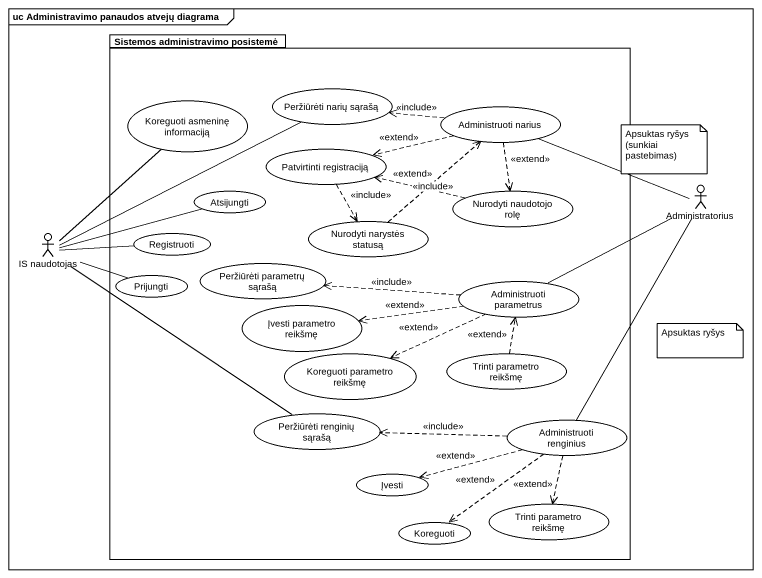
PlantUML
@startuml
mainframe uc Administravimo panaudos atvejų diagrama
package "Sistemos administravimo posistemė" as Sistemos_administravimo {
  usecase "Koreguoti asmeninę informaciją" as Koreguoti_asmeninę
  usecase "Peržiūrėti narių sąrašą" as Peržiūrėti_narių_sąrašą
  usecase "Administruoti narius" as Administruoti_narius
  usecase "Patvirtinti registraciją" as Patvirtinti_registraciją
  usecase Atsijungti
  usecase "Nurodyti naudotojo rolę" as Nurodyti_naudotojo_rolę
  usecase "Nurodyti narystės statusą" as Nurodyti_narystės_statusą
  usecase Registruoti
  usecase "Peržiūrėti parametrų sąrašą" as Peržiūrėti_parametrų_sąrašą
  usecase Prijungti
  usecase "Įvesti parametro reikšmę" as Įvesti_parametro_reikšmę
  usecase "Administruoti parametrus" as Administruoti_parametrus
  usecase "Koreguoti parametro reikšmę" as Koreguoti_parametro_reikšmę
  usecase "Trinti parametro reikšmę" as Trinti_parametro_reikšmę
  usecase "Peržiūrėti renginių sąrašą" as Peržiūrėti_renginių_sąrašą
  usecase "Administruoti renginius" as Administruoti_renginius
  usecase Įvesti
  usecase Koreguoti
  usecase "Trinti parametro reikšmę" as Trinti_parametro_reikšmę_2
}
actor Administratorius
actor "IS naudotojas" as IS_naudotojas
Administruoti_narius .left.> Peržiūrėti_narių_sąrašą : <<include>>
Administruoti_narius .left.> Patvirtinti_registraciją : <<extend>>
Administruoti_narius ..> Nurodyti_naudotojo_rolę : <<extend>>
Administruoti_narius -right- Administratorius
Patvirtinti_registraciją ..> Nurodyti_narystės_statusą : <<include>>
Nurodyti_naudotojo_rolę .left.> Patvirtinti_registraciją : <<include>>
Nurodyti_narystės_statusą .up.> Administruoti_narius : <<extend>>
IS_naudotojas -up- Koreguoti_asmeninę
IS_naudotojas -right- Peržiūrėti_narių_sąrašą
IS_naudotojas -right- Atsijungti
IS_naudotojas -right- Registruoti
IS_naudotojas -right- Prijungti
IS_naudotojas -- Peržiūrėti_renginių_sąrašą
Administruoti_parametrus -right- Administratorius
Administruoti_parametrus .left.> Peržiūrėti_parametrų_sąrašą : <<include>>
Administruoti_parametrus .left.> Įvesti_parametro_reikšmę : <<extend>>
Administruoti_parametrus .left.> Koreguoti_parametro_reikšmę : <<extend>>
Trinti_parametro_reikšmę .up.> Administruoti_parametrus : <<extend>>
Administruoti_renginius -up- Administratorius
Administruoti_renginius .left.> Peržiūrėti_renginių_sąrašą : <<include>>
Administruoti_renginius .left.> Įvesti : <<extend>>
Administruoti_renginius ..> Koreguoti : <<extend>>
Administruoti_renginius ..> Trinti_parametro_reikšmę_2 : <<extend>>
note as N1
  Apsuktas ryšys (sunkiai pastebimas)
end note
note as N2
  Apsuktas ryšys
end note
@enduml
